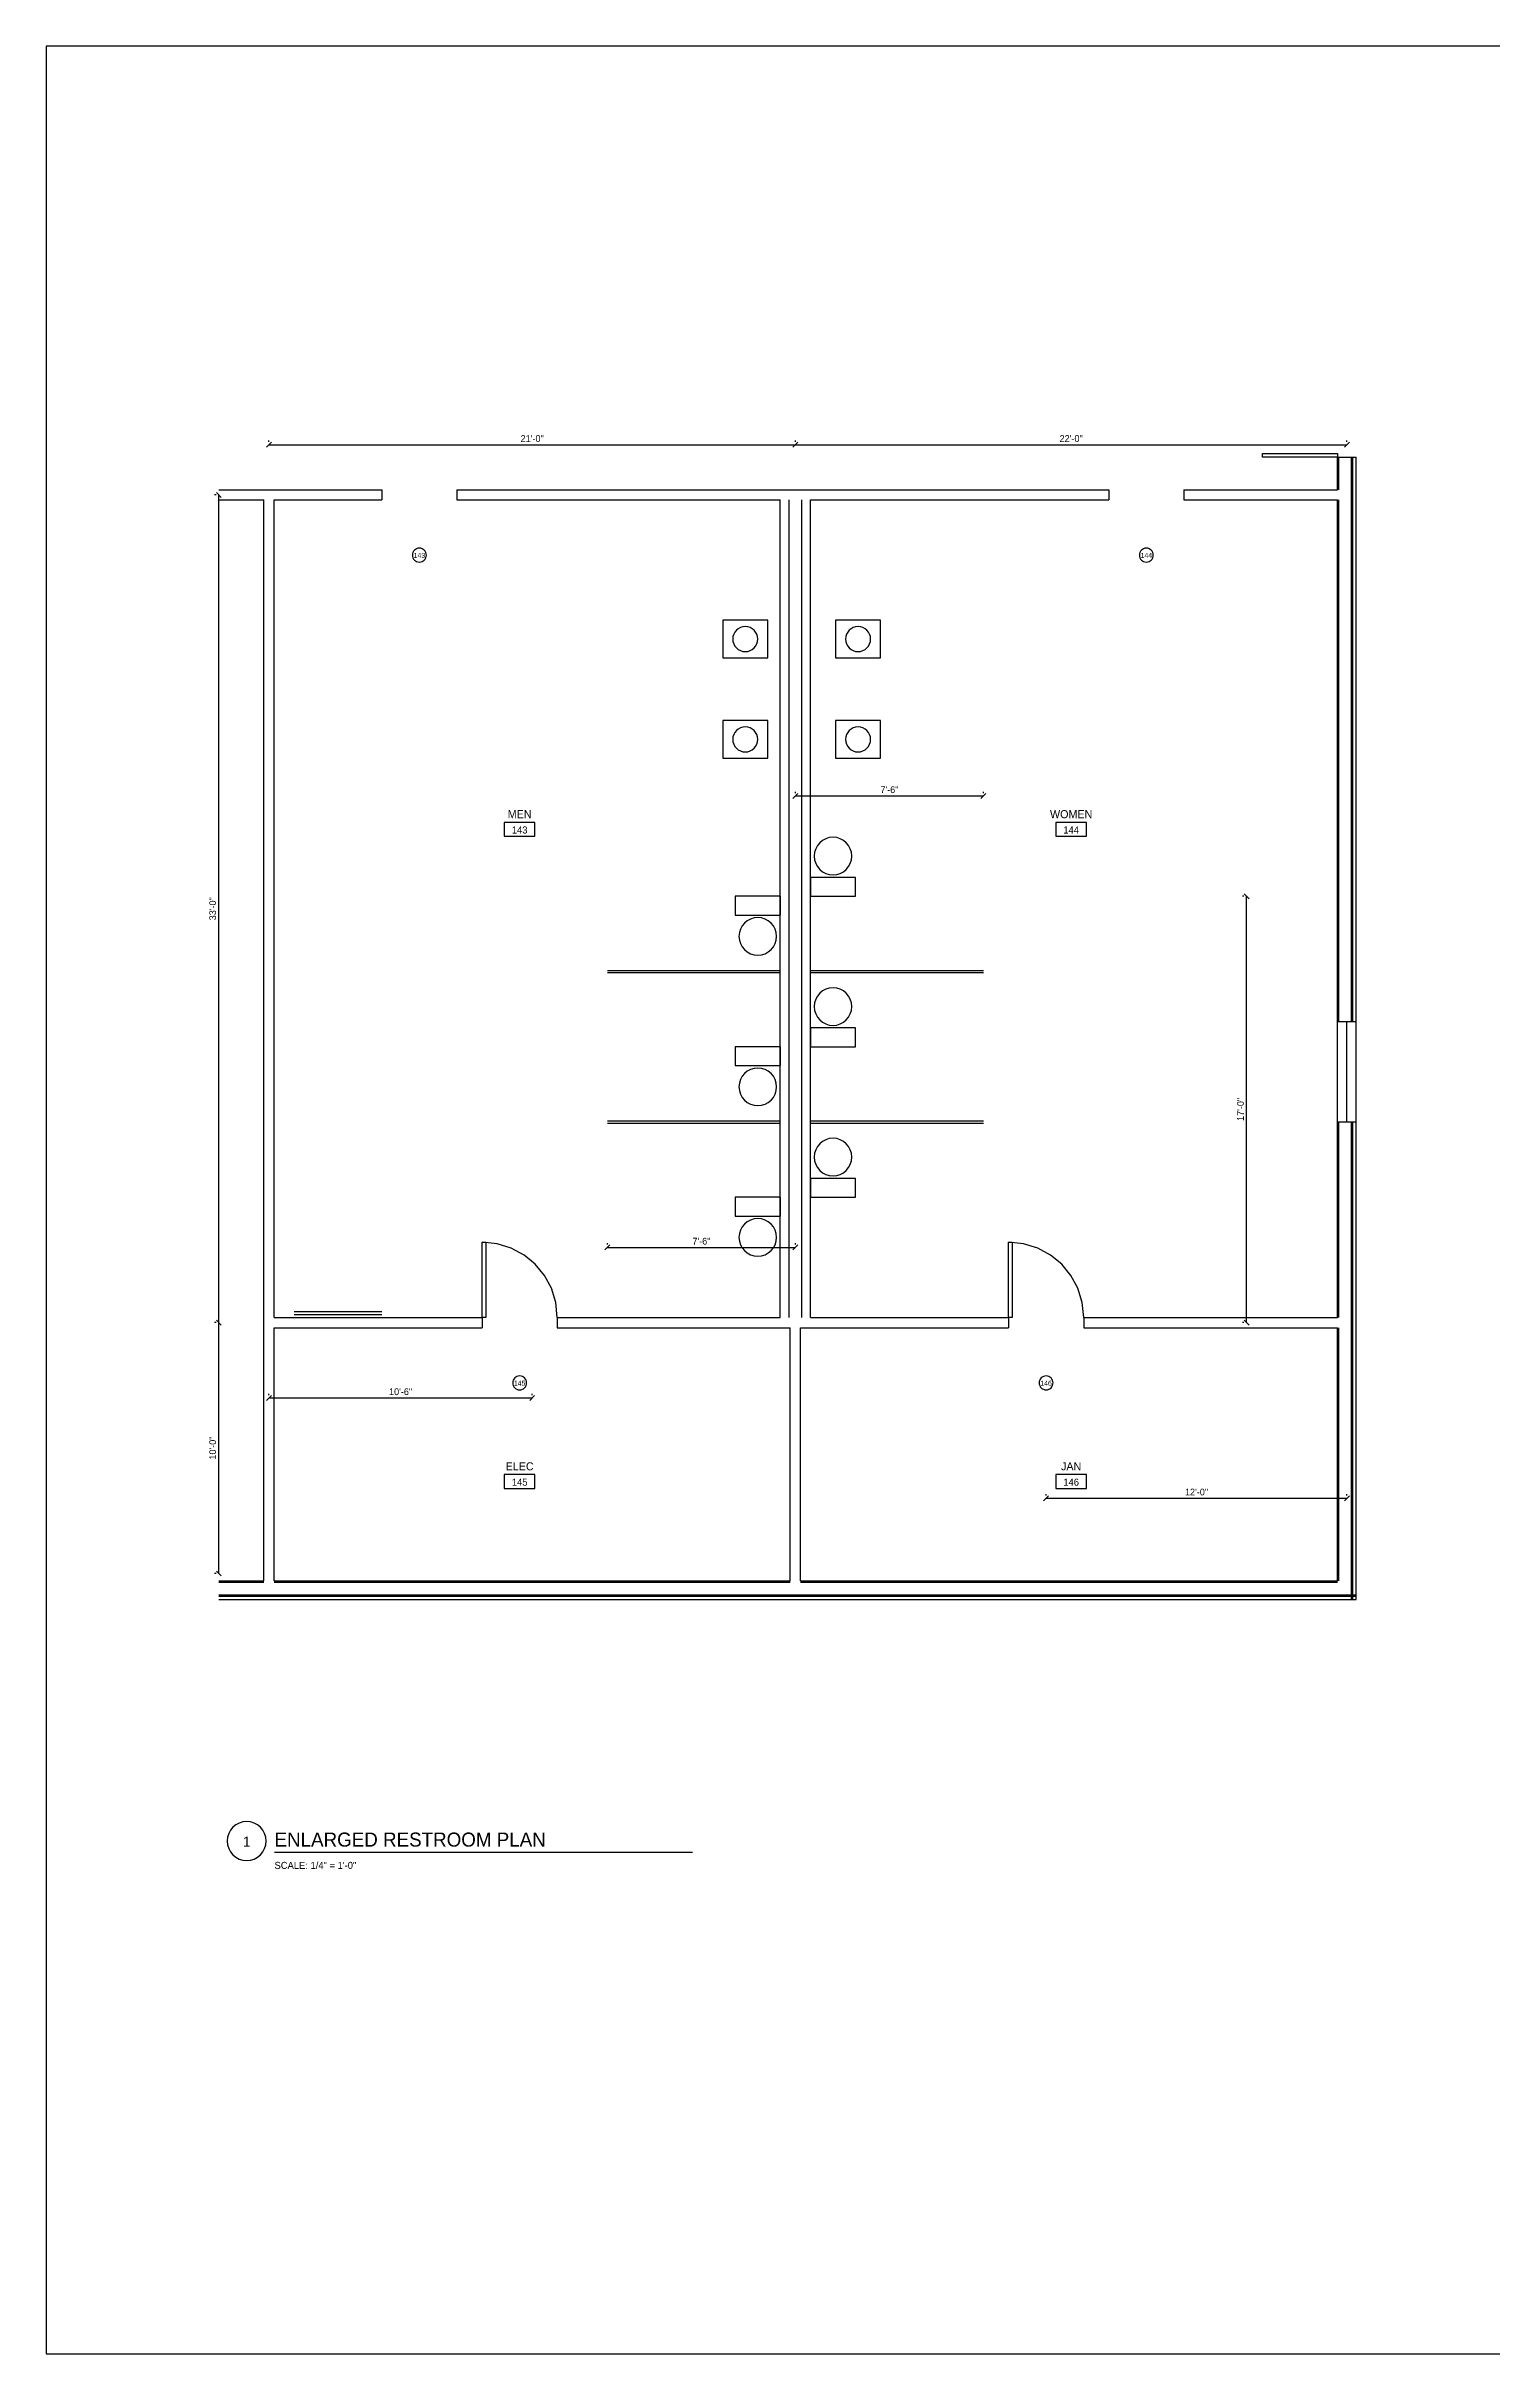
# Model space of a CAD drawing. Header units: inches. Extents: x 0.5 to 35.5, y 0.5 to 23.5.
# Drawn here: x 0.5 to 14.93, y 0.5 to 23.5 of the extents above; entities that cross this region are included whole.
import ezdxf
from ezdxf.enums import TextEntityAlignment as Align

# ---------------------------------------------------------------- set-up
doc = ezdxf.new("R2010")
doc.units = ezdxf.units.IN
for name, color, linetype in [('A-ANNO-DIMS', 6, 'CONTINUOUS'), ('A-ANNO-SYMB', 4, 'CONTINUOUS'), ('A-ANNO-TEXT', 7, 'CONTINUOUS'), ('A-DOOR', 3, 'CONTINUOUS'), ('A-GLAZ', 2, 'CONTINUOUS'), ('A-WALL', 1, 'CONTINUOUS'), ('G-ANNO-TTLB', 5, 'CONTINUOUS'), ('P-FIXT', 5, 'CONTINUOUS')]:
    doc.layers.add(name, color=color, linetype=linetype)

msp = doc.modelspace()

# ---------------------------------------------------------------- linework, layer by layer
at = {"layer": 'A-ANNO-DIMS'}
for p, q in [((2.69767, 19.50323), (2.74677, 19.55233)), ((2.72222, 19.55556), (2.72222, 19.56944)), ((7.94767, 19.50323), (7.99677, 19.55233)), ((7.94767, 19.50323), (7.99677, 19.55233)), ((7.97222, 19.55556), (7.97222, 19.56944)), ((7.97222, 19.55556), (7.97222, 19.56944)), ((13.44767, 19.50323), (13.49677, 19.55233)), ((13.47222, 19.55556), (13.47222, 19.56944)), ((2.72222, 19.52778), (7.97222, 19.52778)), ((7.97222, 19.52778), (13.47222, 19.52778)), ((2.19444, 19.02778), (2.18056, 19.02778)), ((2.24677, 19.00323), (2.19767, 19.05233)), ((2.22222, 10.77778), (2.22222, 19.02778)), ((7.94767, 16.00323), (7.99677, 16.05233)), ((7.97222, 16.05556), (7.97222, 16.06944)), ((7.97222, 16.02778), (9.84722, 16.02778)), ((9.82267, 16.00323), (9.87177, 16.05233)), ((9.84722, 16.05556), (9.84722, 16.06944)), ((12.44444, 15.02778), (12.43056, 15.02778)), ((12.49677, 15.00323), (12.44767, 15.05233)), ((12.47222, 10.77778), (12.47222, 15.02778)), ((6.07267, 11.50323), (6.12177, 11.55233)), ((6.09722, 11.55556), (6.09722, 11.56944)), ((6.09722, 11.52778), (7.97222, 11.52778)), ((7.94767, 11.50323), (7.99677, 11.55233)), ((7.97222, 11.55556), (7.97222, 11.56944)), ((2.19444, 10.77778), (2.18056, 10.77778)), ((2.19444, 10.77778), (2.18056, 10.77778)), ((2.24677, 10.75323), (2.19767, 10.80233)), ((2.24677, 10.75323), (2.19767, 10.80233)), ((2.22222, 8.27778), (2.22222, 10.77778)), ((12.44444, 10.77778), (12.43056, 10.77778)), ((12.49677, 10.75323), (12.44767, 10.80233)), ((2.69767, 10.00323), (2.74677, 10.05233)), ((2.72222, 10.05556), (2.72222, 10.06944)), ((2.72222, 10.02778), (5.34722, 10.02778)), ((5.32267, 10.00323), (5.37177, 10.05233)), ((5.34722, 10.05556), (5.34722, 10.06944)), ((10.44767, 9.00323), (10.49677, 9.05233)), ((10.47222, 9.05556), (10.47222, 9.06944)), ((10.47222, 9.02778), (13.47222, 9.02778)), ((13.44767, 9.00323), (13.49677, 9.05233)), ((13.47222, 9.05556), (13.47222, 9.06944)), ((2.24677, 8.25323), (2.19767, 8.30233)), ((2.19444, 8.27778), (2.18056, 8.27778))]:
    msp.add_line(p, q, dxfattribs=at)
at = {"layer": 'A-ANNO-SYMB'}
for p, q in [((4.15419, 18.44099), (4.15278, 18.427)), ((4.15278, 18.427), (4.15419, 18.413)), ((4.15824, 18.45403), (4.15419, 18.44099)), ((4.15419, 18.413), (4.15824, 18.39997)), ((4.16464, 18.46582), (4.15824, 18.45403)), ((4.17312, 18.4761), (4.16464, 18.46582)), ((4.1834, 18.48458), (4.17312, 18.4761)), ((4.19519, 18.49098), (4.1834, 18.48458)), ((4.20823, 18.49503), (4.19519, 18.49098)), ((4.22222, 18.49644), (4.20823, 18.49503)), ((4.23622, 18.49503), (4.22222, 18.49644)), ((4.24925, 18.49098), (4.23622, 18.49503)), ((4.26105, 18.48458), (4.24925, 18.49098)), ((4.27133, 18.4761), (4.26105, 18.48458)), ((4.27981, 18.46582), (4.27133, 18.4761)), ((4.28621, 18.45403), (4.27981, 18.46582)), ((4.29026, 18.44099), (4.28621, 18.45403)), ((4.28621, 18.39997), (4.29026, 18.413)), ((4.29167, 18.427), (4.29026, 18.44099)), ((4.29026, 18.413), (4.29167, 18.427)), ((11.40419, 18.44099), (11.40278, 18.427)), ((11.40278, 18.427), (11.40419, 18.413)), ((11.40824, 18.45403), (11.40419, 18.44099)), ((11.40419, 18.413), (11.40824, 18.39997)), ((11.41464, 18.46582), (11.40824, 18.45403)), ((11.42312, 18.4761), (11.41464, 18.46582)), ((11.4334, 18.48458), (11.42312, 18.4761)), ((11.44519, 18.49098), (11.4334, 18.48458)), ((11.45823, 18.49503), (11.44519, 18.49098)), ((11.47222, 18.49644), (11.45823, 18.49503)), ((11.48622, 18.49503), (11.47222, 18.49644)), ((11.49925, 18.49098), (11.48622, 18.49503)), ((11.51105, 18.48458), (11.49925, 18.49098)), ((11.52133, 18.4761), (11.51105, 18.48458)), ((11.52981, 18.46582), (11.52133, 18.4761)), ((11.53621, 18.45403), (11.52981, 18.46582)), ((11.54026, 18.44099), (11.53621, 18.45403)), ((11.53621, 18.39997), (11.54026, 18.413)), ((11.54167, 18.427), (11.54026, 18.44099)), ((11.54026, 18.413), (11.54167, 18.427)), ((4.15824, 18.39997), (4.16464, 18.38817)), ((4.16464, 18.38817), (4.17312, 18.37789)), ((4.17312, 18.37789), (4.1834, 18.36941)), ((4.1834, 18.36941), (4.19519, 18.36301)), ((4.19519, 18.36301), (4.20823, 18.35896)), ((4.20823, 18.35896), (4.22222, 18.35755)), ((4.22222, 18.35755), (4.23622, 18.35896)), ((4.23622, 18.35896), (4.24925, 18.36301)), ((4.24925, 18.36301), (4.26105, 18.36941)), ((4.26105, 18.36941), (4.27133, 18.37789)), ((4.27133, 18.37789), (4.27981, 18.38817)), ((4.27981, 18.38817), (4.28621, 18.39997)), ((11.40824, 18.39997), (11.41464, 18.38817)), ((11.41464, 18.38817), (11.42312, 18.37789)), ((11.42312, 18.37789), (11.4334, 18.36941)), ((11.4334, 18.36941), (11.44519, 18.36301)), ((11.44519, 18.36301), (11.45823, 18.35896)), ((11.45823, 18.35896), (11.47222, 18.35755)), ((11.47222, 18.35755), (11.48622, 18.35896)), ((11.48622, 18.35896), (11.49925, 18.36301)), ((11.49925, 18.36301), (11.51105, 18.36941)), ((11.51105, 18.36941), (11.52133, 18.37789)), ((11.52133, 18.37789), (11.52981, 18.38817)), ((11.52981, 18.38817), (11.53621, 18.39997)), ((5.375, 15.76389), (5.06944, 15.76389)), ((5.06944, 15.76389), (5.06944, 15.625)), ((5.375, 15.625), (5.375, 15.76389)), ((10.875, 15.76389), (10.56944, 15.76389)), ((10.56944, 15.76389), (10.56944, 15.625)), ((10.875, 15.625), (10.875, 15.76389)), ((5.06944, 15.625), (5.375, 15.625)), ((10.56944, 15.625), (10.875, 15.625)), ((5.15419, 10.19099), (5.15278, 10.177)), ((5.15278, 10.177), (5.15419, 10.163)), ((5.15824, 10.20403), (5.15419, 10.19099)), ((5.15419, 10.163), (5.15824, 10.14997)), ((5.16464, 10.21582), (5.15824, 10.20403)), ((5.15824, 10.14997), (5.16464, 10.13817)), ((5.17312, 10.2261), (5.16464, 10.21582)), ((5.16464, 10.13817), (5.17312, 10.12789)), ((5.1834, 10.23458), (5.17312, 10.2261)), ((5.17312, 10.12789), (5.1834, 10.11941)), ((5.19519, 10.24098), (5.1834, 10.23458)), ((5.20823, 10.24503), (5.19519, 10.24098)), ((5.22222, 10.24644), (5.20823, 10.24503)), ((5.23622, 10.24503), (5.22222, 10.24644)), ((5.24925, 10.24098), (5.23622, 10.24503)), ((5.26105, 10.23458), (5.24925, 10.24098)), ((5.27133, 10.2261), (5.26105, 10.23458)), ((5.26105, 10.11941), (5.27133, 10.12789)), ((5.27981, 10.21582), (5.27133, 10.2261)), ((5.27133, 10.12789), (5.27981, 10.13817)), ((5.28621, 10.20403), (5.27981, 10.21582)), ((5.27981, 10.13817), (5.28621, 10.14997)), ((5.29026, 10.19099), (5.28621, 10.20403)), ((5.28621, 10.14997), (5.29026, 10.163)), ((5.29167, 10.177), (5.29026, 10.19099)), ((5.29026, 10.163), (5.29167, 10.177)), ((10.40419, 10.19099), (10.40278, 10.177)), ((10.40278, 10.177), (10.40419, 10.163)), ((10.40824, 10.20403), (10.40419, 10.19099)), ((10.40419, 10.163), (10.40824, 10.14997)), ((10.41464, 10.21582), (10.40824, 10.20403)), ((10.40824, 10.14997), (10.41464, 10.13817)), ((10.42312, 10.2261), (10.41464, 10.21582)), ((10.41464, 10.13817), (10.42312, 10.12789)), ((10.4334, 10.23458), (10.42312, 10.2261)), ((10.42312, 10.12789), (10.4334, 10.11941)), ((10.44519, 10.24098), (10.4334, 10.23458)), ((10.45823, 10.24503), (10.44519, 10.24098)), ((10.47222, 10.24644), (10.45823, 10.24503)), ((10.48622, 10.24503), (10.47222, 10.24644)), ((10.49925, 10.24098), (10.48622, 10.24503)), ((10.51105, 10.23458), (10.49925, 10.24098)), ((10.52133, 10.2261), (10.51105, 10.23458)), ((10.51105, 10.11941), (10.52133, 10.12789)), ((10.52981, 10.21582), (10.52133, 10.2261)), ((10.52133, 10.12789), (10.52981, 10.13817)), ((10.53621, 10.20403), (10.52981, 10.21582)), ((10.52981, 10.13817), (10.53621, 10.14997)), ((10.54026, 10.19099), (10.53621, 10.20403)), ((10.53621, 10.14997), (10.54026, 10.163)), ((10.54167, 10.177), (10.54026, 10.19099)), ((10.54026, 10.163), (10.54167, 10.177)), ((5.1834, 10.11941), (5.19519, 10.11301)), ((5.19519, 10.11301), (5.20823, 10.10896)), ((5.20823, 10.10896), (5.22222, 10.10755)), ((5.22222, 10.10755), (5.23622, 10.10896)), ((5.23622, 10.10896), (5.24925, 10.11301)), ((5.24925, 10.11301), (5.26105, 10.11941)), ((10.4334, 10.11941), (10.44519, 10.11301)), ((10.44519, 10.11301), (10.45823, 10.10896)), ((10.45823, 10.10896), (10.47222, 10.10755)), ((10.47222, 10.10755), (10.48622, 10.10896)), ((10.48622, 10.10896), (10.49925, 10.11301)), ((10.49925, 10.11301), (10.51105, 10.11941)), ((5.375, 9.26389), (5.06944, 9.26389)), ((5.06944, 9.26389), (5.06944, 9.125)), ((5.375, 9.125), (5.375, 9.26389)), ((10.875, 9.26389), (10.56944, 9.26389)), ((10.56944, 9.26389), (10.56944, 9.125)), ((10.875, 9.125), (10.875, 9.26389)), ((5.06944, 9.125), (5.375, 9.125)), ((10.56944, 9.125), (10.875, 9.125)), ((2.39128, 5.77235), (2.36251, 5.7486)), ((2.42431, 5.79028), (2.39128, 5.77235)), ((2.46081, 5.80161), (2.42431, 5.79028)), ((2.5, 5.80556), (2.46081, 5.80161)), ((2.53919, 5.80161), (2.5, 5.80556)), ((2.57569, 5.79028), (2.53919, 5.80161)), ((2.60872, 5.77235), (2.57569, 5.79028)), ((2.63749, 5.7486), (2.60872, 5.77235)), ((2.30951, 5.6503), (2.30556, 5.61111)), ((2.30556, 5.61111), (2.30951, 5.57192)), ((2.32084, 5.6868), (2.30951, 5.6503)), ((2.30951, 5.57192), (2.32084, 5.53542)), ((2.33876, 5.71983), (2.32084, 5.6868)), ((2.32084, 5.53542), (2.33876, 5.5024)), ((2.36251, 5.7486), (2.33876, 5.71983)), ((2.66124, 5.71983), (2.63749, 5.7486)), ((2.67916, 5.6868), (2.66124, 5.71983)), ((2.66124, 5.5024), (2.67916, 5.53542)), ((2.69049, 5.6503), (2.67916, 5.6868)), ((2.67916, 5.53542), (2.69049, 5.57192)), ((2.69444, 5.61111), (2.69049, 5.6503)), ((2.69049, 5.57192), (2.69444, 5.61111)), ((2.33876, 5.5024), (2.36251, 5.47362)), ((2.36251, 5.47362), (2.39128, 5.44987)), ((2.39128, 5.44987), (2.42431, 5.43195)), ((2.42431, 5.43195), (2.46081, 5.42062)), ((2.46081, 5.42062), (2.5, 5.41667)), ((2.5, 5.41667), (2.53919, 5.42062)), ((2.53919, 5.42062), (2.57569, 5.43195)), ((2.57569, 5.43195), (2.60872, 5.44987)), ((2.60872, 5.44987), (2.63749, 5.47362)), ((2.63749, 5.47362), (2.66124, 5.5024))]:
    msp.add_line(p, q, dxfattribs=at)
at = {"layer": 'A-ANNO-TEXT'}
msp.add_line((2.77778, 5.5), (6.94444, 5.5), dxfattribs=at)
at = {"layer": 'A-DOOR'}
for p, q in [((12.62977, 19.40278), (12.62977, 19.43924)), ((12.62977, 19.43924), (13.37977, 19.43924)), ((13.37977, 19.40278), (12.62977, 19.40278)), ((13.37977, 19.43924), (13.37977, 19.40278)), ((4.84722, 10.82856), (4.84722, 11.57856)), ((4.84722, 11.57856), (4.88368, 11.57856)), ((4.99837, 11.56332), (4.84722, 11.57856)), ((4.88368, 11.57856), (4.88368, 10.82856)), ((5.13916, 11.51962), (4.99837, 11.56332)), ((5.26655, 11.45047), (5.13916, 11.51962)), ((10.09722, 10.82856), (10.09722, 11.57856)), ((10.09722, 11.57856), (10.13368, 11.57856)), ((10.24837, 11.56332), (10.09722, 11.57856)), ((10.13368, 11.57856), (10.13368, 10.82856)), ((10.38916, 11.51962), (10.24837, 11.56332)), ((10.51655, 11.45047), (10.38916, 11.51962)), ((5.37755, 11.35889), (5.26655, 11.45047)), ((5.46913, 11.24789), (5.37755, 11.35889)), ((10.62755, 11.35889), (10.51655, 11.45047)), ((10.71913, 11.24789), (10.62755, 11.35889)), ((5.53828, 11.12049), (5.46913, 11.24789)), ((5.58198, 10.97971), (5.53828, 11.12049)), ((10.78828, 11.12049), (10.71913, 11.24789)), ((10.83198, 10.97971), (10.78828, 11.12049)), ((4.88368, 10.82856), (4.84722, 10.82856)), ((5.59722, 10.82856), (5.58198, 10.97971)), ((10.13368, 10.82856), (10.09722, 10.82856)), ((10.84722, 10.82856), (10.83198, 10.97971))]:
    msp.add_line(p, q, dxfattribs=at)
at = {"layer": 'A-GLAZ'}
for p, q in [((13.37977, 12.77778), (13.37977, 13.77778)), ((13.47222, 12.77778), (13.47222, 13.77778)), ((13.56467, 12.77778), (13.56467, 13.77778))]:
    msp.add_line(p, q, dxfattribs=at)
at = {"layer": 'A-WALL'}
for p, q in [((13.37977, 19.07856), (13.37977, 19.40278)), ((13.37977, 19.40278), (13.56467, 19.40278)), ((13.3928, 19.07856), (13.3928, 19.40278)), ((13.5178, 13.77778), (13.5178, 19.40278)), ((13.53082, 13.77778), (13.53082, 19.40278)), ((13.56467, 13.77778), (13.56467, 19.40278)), ((2.22222, 19.07856), (3.84722, 19.07856)), ((2.22222, 18.977), (2.67144, 18.977)), ((2.67144, 8.20356), (2.67144, 18.977)), ((2.773, 18.977), (3.84722, 18.977)), ((2.773, 10.82856), (2.773, 18.977)), ((3.84722, 19.07856), (3.84722, 18.977)), ((4.59722, 19.07856), (11.09722, 19.07856)), ((4.59722, 19.07856), (4.59722, 18.977)), ((4.59722, 18.977), (7.82118, 18.977)), ((7.82118, 10.82856), (7.82118, 18.977)), ((7.90972, 10.82856), (7.90972, 18.977)), ((8.03472, 10.82856), (8.03472, 18.977)), ((8.12326, 18.977), (11.09722, 18.977)), ((8.12326, 10.82856), (8.12326, 18.977)), ((11.09722, 19.07856), (11.09722, 18.977)), ((11.84722, 19.07856), (13.37977, 19.07856)), ((11.84722, 19.07856), (11.84722, 18.977)), ((11.84722, 18.977), (13.37977, 18.977)), ((13.37977, 13.77778), (13.37977, 18.977)), ((13.3928, 13.77778), (13.3928, 18.977)), ((13.37977, 13.77778), (13.56467, 13.77778)), ((13.37977, 10.82856), (13.37977, 12.77778)), ((13.37977, 12.77778), (13.56467, 12.77778)), ((13.3928, 10.82856), (13.3928, 12.77778)), ((13.5178, 8.01866), (13.5178, 12.77778)), ((13.53082, 8.01866), (13.53082, 12.77778)), ((13.56467, 8.01866), (13.56467, 12.77778)), ((2.773, 10.82856), (4.84722, 10.82856)), ((4.84722, 10.82856), (4.84722, 10.727)), ((5.59722, 10.82856), (7.82118, 10.82856)), ((5.59722, 10.82856), (5.59722, 10.727)), ((8.12326, 10.82856), (10.09722, 10.82856)), ((10.09722, 10.82856), (10.09722, 10.727)), ((10.84722, 10.82856), (13.37977, 10.82856)), ((10.84722, 10.82856), (10.84722, 10.727)), ((2.773, 8.20356), (2.773, 10.727)), ((2.773, 10.727), (4.84722, 10.727)), ((5.59722, 10.727), (7.92144, 10.727)), ((7.92144, 8.20356), (7.92144, 10.727)), ((8.023, 10.727), (10.09722, 10.727)), ((8.023, 8.20356), (8.023, 10.727)), ((10.84722, 10.727), (13.37977, 10.727)), ((13.37977, 8.20356), (13.37977, 10.727)), ((13.3928, 8.20356), (13.3928, 10.727)), ((2.22222, 8.20356), (2.67144, 8.20356)), ((2.22222, 8.19054), (2.67144, 8.19054)), ((2.22222, 8.06554), (13.56467, 8.06554)), ((2.22222, 8.05252), (13.56467, 8.05252)), ((2.773, 8.20356), (7.92144, 8.20356)), ((2.773, 8.19054), (7.92144, 8.19054)), ((8.023, 8.20356), (13.37977, 8.20356)), ((8.023, 8.19054), (13.37977, 8.19054)), ((2.22222, 8.01866), (13.56467, 8.01866))]:
    msp.add_line(p, q, dxfattribs=at)
at = {"layer": 'G-ANNO-TTLB'}
for p, q in [((35.5, 23.5), (0.5, 23.5)), ((0.5, 23.5), (0.5, 0.5)), ((0.5, 0.5), (35.5, 0.5))]:
    msp.add_line(p, q, dxfattribs=at)
at = {"layer": 'P-FIXT'}
for p, q in [((7.69722, 17.77778), (7.24722, 17.77778)), ((7.24722, 17.77778), (7.24722, 17.40278)), ((7.44703, 17.71274), (7.42357, 17.70545)), ((7.47222, 17.71528), (7.44703, 17.71274)), ((7.49741, 17.71274), (7.47222, 17.71528)), ((7.52088, 17.70545), (7.49741, 17.71274)), ((7.69722, 17.40278), (7.69722, 17.77778)), ((8.82222, 17.77778), (8.37222, 17.77778)), ((8.37222, 17.77778), (8.37222, 17.40278)), ((8.57203, 17.71274), (8.54857, 17.70545)), ((8.59722, 17.71528), (8.57203, 17.71274)), ((8.62241, 17.71274), (8.59722, 17.71528)), ((8.64588, 17.70545), (8.62241, 17.71274)), ((8.82222, 17.40278), (8.82222, 17.77778)), ((7.34976, 17.61547), (7.34722, 17.59028)), ((7.34722, 17.59028), (7.34976, 17.56509)), ((7.35705, 17.63893), (7.34976, 17.61547)), ((7.34976, 17.56509), (7.35705, 17.54162)), ((7.36857, 17.66017), (7.35705, 17.63893)), ((7.35705, 17.54162), (7.36857, 17.52039)), ((7.38383, 17.67867), (7.36857, 17.66017)), ((7.36857, 17.52039), (7.38383, 17.50189)), ((7.40233, 17.69393), (7.38383, 17.67867)), ((7.38383, 17.50189), (7.40233, 17.48663)), ((7.42357, 17.70545), (7.40233, 17.69393)), ((7.40233, 17.48663), (7.42357, 17.4751)), ((7.54211, 17.69393), (7.52088, 17.70545)), ((7.52088, 17.4751), (7.54211, 17.48663)), ((7.56061, 17.67867), (7.54211, 17.69393)), ((7.54211, 17.48663), (7.56061, 17.50189)), ((7.57587, 17.66017), (7.56061, 17.67867)), ((7.56061, 17.50189), (7.57587, 17.52039)), ((7.5874, 17.63893), (7.57587, 17.66017)), ((7.57587, 17.52039), (7.5874, 17.54162)), ((7.59468, 17.61547), (7.5874, 17.63893)), ((7.5874, 17.54162), (7.59468, 17.56509)), ((7.59722, 17.59028), (7.59468, 17.61547)), ((7.59468, 17.56509), (7.59722, 17.59028)), ((8.47476, 17.61547), (8.47222, 17.59028)), ((8.47222, 17.59028), (8.47476, 17.56509)), ((8.48205, 17.63893), (8.47476, 17.61547)), ((8.47476, 17.56509), (8.48205, 17.54162)), ((8.49357, 17.66017), (8.48205, 17.63893)), ((8.48205, 17.54162), (8.49357, 17.52039)), ((8.50883, 17.67867), (8.49357, 17.66017)), ((8.49357, 17.52039), (8.50883, 17.50189)), ((8.52733, 17.69393), (8.50883, 17.67867)), ((8.50883, 17.50189), (8.52733, 17.48663)), ((8.54857, 17.70545), (8.52733, 17.69393)), ((8.52733, 17.48663), (8.54857, 17.4751)), ((8.66711, 17.69393), (8.64588, 17.70545)), ((8.64588, 17.4751), (8.66711, 17.48663)), ((8.68561, 17.67867), (8.66711, 17.69393)), ((8.66711, 17.48663), (8.68561, 17.50189)), ((8.70087, 17.66017), (8.68561, 17.67867)), ((8.68561, 17.50189), (8.70087, 17.52039)), ((8.7124, 17.63893), (8.70087, 17.66017)), ((8.70087, 17.52039), (8.7124, 17.54162)), ((8.71968, 17.61547), (8.7124, 17.63893)), ((8.7124, 17.54162), (8.71968, 17.56509)), ((8.72222, 17.59028), (8.71968, 17.61547)), ((8.71968, 17.56509), (8.72222, 17.59028)), ((7.24722, 17.40278), (7.69722, 17.40278)), ((7.42357, 17.4751), (7.44703, 17.46782)), ((7.44703, 17.46782), (7.47222, 17.46528)), ((7.47222, 17.46528), (7.49741, 17.46782)), ((7.49741, 17.46782), (7.52088, 17.4751)), ((8.37222, 17.40278), (8.82222, 17.40278)), ((8.54857, 17.4751), (8.57203, 17.46782)), ((8.57203, 17.46782), (8.59722, 17.46528)), ((8.59722, 17.46528), (8.62241, 17.46782)), ((8.62241, 17.46782), (8.64588, 17.4751)), ((7.69722, 16.77778), (7.24722, 16.77778)), ((7.24722, 16.77778), (7.24722, 16.40278)), ((7.34976, 16.61547), (7.34722, 16.59028)), ((7.34722, 16.59028), (7.34976, 16.56509)), ((7.35705, 16.63893), (7.34976, 16.61547)), ((7.34976, 16.56509), (7.35705, 16.54162)), ((7.36857, 16.66017), (7.35705, 16.63893)), ((7.38383, 16.67867), (7.36857, 16.66017)), ((7.40233, 16.69393), (7.38383, 16.67867)), ((7.42357, 16.70545), (7.40233, 16.69393)), ((7.44703, 16.71274), (7.42357, 16.70545)), ((7.47222, 16.71528), (7.44703, 16.71274)), ((7.49741, 16.71274), (7.47222, 16.71528)), ((7.52088, 16.70545), (7.49741, 16.71274)), ((7.54211, 16.69393), (7.52088, 16.70545)), ((7.56061, 16.67867), (7.54211, 16.69393)), ((7.57587, 16.66017), (7.56061, 16.67867)), ((7.5874, 16.63893), (7.57587, 16.66017)), ((7.59468, 16.61547), (7.5874, 16.63893)), ((7.5874, 16.54162), (7.59468, 16.56509)), ((7.59722, 16.59028), (7.59468, 16.61547)), ((7.59468, 16.56509), (7.59722, 16.59028)), ((7.69722, 16.40278), (7.69722, 16.77778)), ((8.82222, 16.77778), (8.37222, 16.77778)), ((8.37222, 16.77778), (8.37222, 16.40278)), ((8.47476, 16.61547), (8.47222, 16.59028)), ((8.47222, 16.59028), (8.47476, 16.56509)), ((8.48205, 16.63893), (8.47476, 16.61547)), ((8.47476, 16.56509), (8.48205, 16.54162)), ((8.49357, 16.66017), (8.48205, 16.63893)), ((8.50883, 16.67867), (8.49357, 16.66017)), ((8.52733, 16.69393), (8.50883, 16.67867)), ((8.54857, 16.70545), (8.52733, 16.69393)), ((8.57203, 16.71274), (8.54857, 16.70545)), ((8.59722, 16.71528), (8.57203, 16.71274)), ((8.62241, 16.71274), (8.59722, 16.71528)), ((8.64588, 16.70545), (8.62241, 16.71274)), ((8.66711, 16.69393), (8.64588, 16.70545)), ((8.68561, 16.67867), (8.66711, 16.69393)), ((8.70087, 16.66017), (8.68561, 16.67867)), ((8.7124, 16.63893), (8.70087, 16.66017)), ((8.71968, 16.61547), (8.7124, 16.63893)), ((8.7124, 16.54162), (8.71968, 16.56509)), ((8.72222, 16.59028), (8.71968, 16.61547)), ((8.71968, 16.56509), (8.72222, 16.59028)), ((8.82222, 16.40278), (8.82222, 16.77778)), ((7.24722, 16.40278), (7.69722, 16.40278)), ((7.35705, 16.54162), (7.36857, 16.52039)), ((7.36857, 16.52039), (7.38383, 16.50189)), ((7.38383, 16.50189), (7.40233, 16.48663)), ((7.40233, 16.48663), (7.42357, 16.4751)), ((7.42357, 16.4751), (7.44703, 16.46782)), ((7.44703, 16.46782), (7.47222, 16.46528)), ((7.47222, 16.46528), (7.49741, 16.46782)), ((7.49741, 16.46782), (7.52088, 16.4751)), ((7.52088, 16.4751), (7.54211, 16.48663)), ((7.54211, 16.48663), (7.56061, 16.50189)), ((7.56061, 16.50189), (7.57587, 16.52039)), ((7.57587, 16.52039), (7.5874, 16.54162)), ((8.37222, 16.40278), (8.82222, 16.40278)), ((8.48205, 16.54162), (8.49357, 16.52039)), ((8.49357, 16.52039), (8.50883, 16.50189)), ((8.50883, 16.50189), (8.52733, 16.48663)), ((8.52733, 16.48663), (8.54857, 16.4751)), ((8.54857, 16.4751), (8.57203, 16.46782)), ((8.57203, 16.46782), (8.59722, 16.46528)), ((8.59722, 16.46528), (8.62241, 16.46782)), ((8.62241, 16.46782), (8.64588, 16.4751)), ((8.64588, 16.4751), (8.66711, 16.48663)), ((8.66711, 16.48663), (8.68561, 16.50189)), ((8.68561, 16.50189), (8.70087, 16.52039)), ((8.70087, 16.52039), (8.7124, 16.54162)), ((8.16353, 15.46557), (8.15972, 15.42778)), ((8.15972, 15.42778), (8.16353, 15.38999)), ((8.17446, 15.50076), (8.16353, 15.46557)), ((8.19174, 15.53261), (8.17446, 15.50076)), ((8.21464, 15.56036), (8.19174, 15.53261)), ((8.24239, 15.58326), (8.21464, 15.56036)), ((8.27424, 15.60054), (8.24239, 15.58326)), ((8.30943, 15.61147), (8.27424, 15.60054)), ((8.34722, 15.61528), (8.30943, 15.61147)), ((8.38501, 15.61147), (8.34722, 15.61528)), ((8.42021, 15.60054), (8.38501, 15.61147)), ((8.45206, 15.58326), (8.42021, 15.60054)), ((8.4798, 15.56036), (8.45206, 15.58326)), ((8.5027, 15.53261), (8.4798, 15.56036)), ((8.51999, 15.50076), (8.5027, 15.53261)), ((8.53091, 15.46557), (8.51999, 15.50076)), ((8.53472, 15.42778), (8.53091, 15.46557)), ((8.53091, 15.38999), (8.53472, 15.42778)), ((8.57222, 15.21528), (8.12222, 15.21528)), ((8.12222, 15.21528), (8.12222, 15.02778)), ((8.16353, 15.38999), (8.17446, 15.35479)), ((8.17446, 15.35479), (8.19174, 15.32294)), ((8.19174, 15.32294), (8.21464, 15.2952)), ((8.21464, 15.2952), (8.24239, 15.2723)), ((8.24239, 15.2723), (8.27424, 15.25501)), ((8.27424, 15.25501), (8.30943, 15.24409)), ((8.30943, 15.24409), (8.34722, 15.24028)), ((8.34722, 15.24028), (8.38501, 15.24409)), ((8.38501, 15.24409), (8.42021, 15.25501)), ((8.42021, 15.25501), (8.45206, 15.2723)), ((8.45206, 15.2723), (8.4798, 15.2952)), ((8.4798, 15.2952), (8.5027, 15.32294)), ((8.5027, 15.32294), (8.51999, 15.35479)), ((8.51999, 15.35479), (8.53091, 15.38999)), ((8.57222, 15.02778), (8.57222, 15.21528)), ((7.82222, 15.02778), (7.37222, 15.02778)), ((7.37222, 15.02778), (7.37222, 14.84028)), ((7.82222, 14.84028), (7.82222, 15.02778)), ((8.12222, 15.02778), (8.57222, 15.02778)), ((7.37222, 14.84028), (7.82222, 14.84028)), ((7.44174, 14.73261), (7.42446, 14.70076)), ((7.46464, 14.76036), (7.44174, 14.73261)), ((7.49239, 14.78326), (7.46464, 14.76036)), ((7.52424, 14.80054), (7.49239, 14.78326)), ((7.55943, 14.81147), (7.52424, 14.80054)), ((7.59722, 14.81528), (7.55943, 14.81147)), ((7.63501, 14.81147), (7.59722, 14.81528)), ((7.67021, 14.80054), (7.63501, 14.81147)), ((7.70206, 14.78326), (7.67021, 14.80054)), ((7.7298, 14.76036), (7.70206, 14.78326)), ((7.7527, 14.73261), (7.7298, 14.76036)), ((7.76999, 14.70076), (7.7527, 14.73261)), ((7.41353, 14.66557), (7.40972, 14.62778)), ((7.40972, 14.62778), (7.41353, 14.58999)), ((7.42446, 14.70076), (7.41353, 14.66557)), ((7.41353, 14.58999), (7.42446, 14.55479)), ((7.42446, 14.55479), (7.44174, 14.52294)), ((7.44174, 14.52294), (7.46464, 14.4952)), ((7.46464, 14.4952), (7.49239, 14.4723)), ((7.70206, 14.4723), (7.7298, 14.4952)), ((7.7298, 14.4952), (7.7527, 14.52294)), ((7.7527, 14.52294), (7.76999, 14.55479)), ((7.78091, 14.66557), (7.76999, 14.70076)), ((7.76999, 14.55479), (7.78091, 14.58999)), ((7.78472, 14.62778), (7.78091, 14.66557)), ((7.78091, 14.58999), (7.78472, 14.62778)), ((6.09722, 14.28819), (7.82222, 14.28819)), ((6.09722, 14.26736), (7.82222, 14.26736)), ((7.49239, 14.4723), (7.52424, 14.45501)), ((7.52424, 14.45501), (7.55943, 14.44409)), ((7.55943, 14.44409), (7.59722, 14.44028)), ((7.59722, 14.44028), (7.63501, 14.44409)), ((7.63501, 14.44409), (7.67021, 14.45501)), ((7.67021, 14.45501), (7.70206, 14.4723)), ((8.12222, 14.28819), (9.84722, 14.28819)), ((8.12222, 14.26736), (9.84722, 14.26736)), ((8.19174, 14.03261), (8.17446, 14.00076)), ((8.21464, 14.06036), (8.19174, 14.03261)), ((8.24239, 14.08326), (8.21464, 14.06036)), ((8.27424, 14.10054), (8.24239, 14.08326)), ((8.30943, 14.11147), (8.27424, 14.10054)), ((8.34722, 14.11528), (8.30943, 14.11147)), ((8.38501, 14.11147), (8.34722, 14.11528)), ((8.42021, 14.10054), (8.38501, 14.11147)), ((8.45206, 14.08326), (8.42021, 14.10054)), ((8.4798, 14.06036), (8.45206, 14.08326)), ((8.5027, 14.03261), (8.4798, 14.06036)), ((8.51999, 14.00076), (8.5027, 14.03261)), ((8.16353, 13.96557), (8.15972, 13.92778)), ((8.15972, 13.92778), (8.16353, 13.88999)), ((8.17446, 14.00076), (8.16353, 13.96557)), ((8.16353, 13.88999), (8.17446, 13.85479)), ((8.17446, 13.85479), (8.19174, 13.82294)), ((8.19174, 13.82294), (8.21464, 13.7952)), ((8.4798, 13.7952), (8.5027, 13.82294)), ((8.5027, 13.82294), (8.51999, 13.85479)), ((8.53091, 13.96557), (8.51999, 14.00076)), ((8.51999, 13.85479), (8.53091, 13.88999)), ((8.53472, 13.92778), (8.53091, 13.96557)), ((8.53091, 13.88999), (8.53472, 13.92778)), ((8.57222, 13.71528), (8.12222, 13.71528)), ((8.12222, 13.71528), (8.12222, 13.52778)), ((8.21464, 13.7952), (8.24239, 13.7723)), ((8.24239, 13.7723), (8.27424, 13.75501)), ((8.27424, 13.75501), (8.30943, 13.74409)), ((8.30943, 13.74409), (8.34722, 13.74028)), ((8.34722, 13.74028), (8.38501, 13.74409)), ((8.38501, 13.74409), (8.42021, 13.75501)), ((8.42021, 13.75501), (8.45206, 13.7723)), ((8.45206, 13.7723), (8.4798, 13.7952)), ((8.57222, 13.52778), (8.57222, 13.71528)), ((7.82222, 13.52778), (7.37222, 13.52778)), ((7.37222, 13.52778), (7.37222, 13.34028)), ((7.37222, 13.34028), (7.82222, 13.34028)), ((7.82222, 13.34028), (7.82222, 13.52778)), ((8.12222, 13.52778), (8.57222, 13.52778)), ((7.41353, 13.16557), (7.40972, 13.12778)), ((7.40972, 13.12778), (7.41353, 13.08999)), ((7.42446, 13.20076), (7.41353, 13.16557)), ((7.44174, 13.23261), (7.42446, 13.20076)), ((7.46464, 13.26036), (7.44174, 13.23261)), ((7.49239, 13.28326), (7.46464, 13.26036)), ((7.52424, 13.30054), (7.49239, 13.28326)), ((7.55943, 13.31147), (7.52424, 13.30054)), ((7.59722, 13.31528), (7.55943, 13.31147)), ((7.63501, 13.31147), (7.59722, 13.31528)), ((7.67021, 13.30054), (7.63501, 13.31147)), ((7.70206, 13.28326), (7.67021, 13.30054)), ((7.7298, 13.26036), (7.70206, 13.28326)), ((7.7527, 13.23261), (7.7298, 13.26036)), ((7.76999, 13.20076), (7.7527, 13.23261)), ((7.78091, 13.16557), (7.76999, 13.20076)), ((7.78472, 13.12778), (7.78091, 13.16557)), ((7.78091, 13.08999), (7.78472, 13.12778)), ((7.41353, 13.08999), (7.42446, 13.05479)), ((7.42446, 13.05479), (7.44174, 13.02294)), ((7.44174, 13.02294), (7.46464, 12.9952)), ((7.46464, 12.9952), (7.49239, 12.9723)), ((7.49239, 12.9723), (7.52424, 12.95501)), ((7.52424, 12.95501), (7.55943, 12.94409)), ((7.55943, 12.94409), (7.59722, 12.94028)), ((7.59722, 12.94028), (7.63501, 12.94409)), ((7.63501, 12.94409), (7.67021, 12.95501)), ((7.67021, 12.95501), (7.70206, 12.9723)), ((7.70206, 12.9723), (7.7298, 12.9952)), ((7.7298, 12.9952), (7.7527, 13.02294)), ((7.7527, 13.02294), (7.76999, 13.05479)), ((7.76999, 13.05479), (7.78091, 13.08999)), ((6.09722, 12.78819), (7.82222, 12.78819)), ((6.09722, 12.76736), (7.82222, 12.76736)), ((8.12222, 12.78819), (9.84722, 12.78819)), ((8.12222, 12.76736), (9.84722, 12.76736)), ((8.16353, 12.46557), (8.15972, 12.42778)), ((8.15972, 12.42778), (8.16353, 12.38999)), ((8.17446, 12.50076), (8.16353, 12.46557)), ((8.19174, 12.53261), (8.17446, 12.50076)), ((8.21464, 12.56036), (8.19174, 12.53261)), ((8.24239, 12.58326), (8.21464, 12.56036)), ((8.27424, 12.60054), (8.24239, 12.58326)), ((8.30943, 12.61147), (8.27424, 12.60054)), ((8.34722, 12.61528), (8.30943, 12.61147)), ((8.38501, 12.61147), (8.34722, 12.61528)), ((8.42021, 12.60054), (8.38501, 12.61147)), ((8.45206, 12.58326), (8.42021, 12.60054)), ((8.4798, 12.56036), (8.45206, 12.58326)), ((8.5027, 12.53261), (8.4798, 12.56036)), ((8.51999, 12.50076), (8.5027, 12.53261)), ((8.53091, 12.46557), (8.51999, 12.50076)), ((8.53472, 12.42778), (8.53091, 12.46557)), ((8.53091, 12.38999), (8.53472, 12.42778)), ((8.57222, 12.21528), (8.12222, 12.21528)), ((8.12222, 12.21528), (8.12222, 12.02778)), ((8.16353, 12.38999), (8.17446, 12.35479)), ((8.17446, 12.35479), (8.19174, 12.32294)), ((8.19174, 12.32294), (8.21464, 12.2952)), ((8.21464, 12.2952), (8.24239, 12.2723)), ((8.24239, 12.2723), (8.27424, 12.25501)), ((8.27424, 12.25501), (8.30943, 12.24409)), ((8.30943, 12.24409), (8.34722, 12.24028)), ((8.34722, 12.24028), (8.38501, 12.24409)), ((8.38501, 12.24409), (8.42021, 12.25501)), ((8.42021, 12.25501), (8.45206, 12.2723)), ((8.45206, 12.2723), (8.4798, 12.2952)), ((8.4798, 12.2952), (8.5027, 12.32294)), ((8.5027, 12.32294), (8.51999, 12.35479)), ((8.51999, 12.35479), (8.53091, 12.38999)), ((8.57222, 12.02778), (8.57222, 12.21528)), ((7.82222, 12.02778), (7.37222, 12.02778)), ((7.37222, 12.02778), (7.37222, 11.84028)), ((7.82222, 11.84028), (7.82222, 12.02778)), ((8.12222, 12.02778), (8.57222, 12.02778)), ((7.37222, 11.84028), (7.82222, 11.84028)), ((7.44174, 11.73261), (7.42446, 11.70076)), ((7.46464, 11.76036), (7.44174, 11.73261)), ((7.49239, 11.78326), (7.46464, 11.76036)), ((7.52424, 11.80054), (7.49239, 11.78326)), ((7.55943, 11.81147), (7.52424, 11.80054)), ((7.59722, 11.81528), (7.55943, 11.81147)), ((7.63501, 11.81147), (7.59722, 11.81528)), ((7.67021, 11.80054), (7.63501, 11.81147)), ((7.70206, 11.78326), (7.67021, 11.80054)), ((7.7298, 11.76036), (7.70206, 11.78326)), ((7.7527, 11.73261), (7.7298, 11.76036)), ((7.76999, 11.70076), (7.7527, 11.73261)), ((7.41353, 11.66557), (7.40972, 11.62778)), ((7.40972, 11.62778), (7.41353, 11.58999)), ((7.42446, 11.70076), (7.41353, 11.66557)), ((7.41353, 11.58999), (7.42446, 11.55479)), ((7.42446, 11.55479), (7.44174, 11.52294)), ((7.44174, 11.52294), (7.46464, 11.4952)), ((7.7298, 11.4952), (7.7527, 11.52294)), ((7.7527, 11.52294), (7.76999, 11.55479)), ((7.78091, 11.66557), (7.76999, 11.70076)), ((7.76999, 11.55479), (7.78091, 11.58999)), ((7.78472, 11.62778), (7.78091, 11.66557)), ((7.78091, 11.58999), (7.78472, 11.62778)), ((7.46464, 11.4952), (7.49239, 11.4723)), ((7.49239, 11.4723), (7.52424, 11.45501)), ((7.52424, 11.45501), (7.55943, 11.44409)), ((7.55943, 11.44409), (7.59722, 11.44028)), ((7.59722, 11.44028), (7.63501, 11.44409)), ((7.63501, 11.44409), (7.67021, 11.45501)), ((7.67021, 11.45501), (7.70206, 11.4723)), ((7.70206, 11.4723), (7.7298, 11.4952)), ((2.97222, 10.89028), (3.84722, 10.89028)), ((2.97222, 10.85903), (3.84722, 10.85903))]:
    msp.add_line(p, q, dxfattribs=at)

# ---------------------------------------------------------------- texts
at = {"layer": 'A-ANNO-DIMS'}
for s, p in [('21\'-0"', (5.34722, 19.55556)), ('22\'-0"', (10.72222, 19.55556)), ('7\'-6"', (8.90972, 16.05556)), ('7\'-6"', (7.03472, 11.55556)), ('10\'-6"', (4.03472, 10.05556)), ('12\'-0"', (11.97222, 9.05556))]:
    msp.add_text(s, height=0.0675, dxfattribs=at).set_placement(p, align=Align.CENTER)
for s, p in [('33\'-0"', (2.19444, 14.90278)), ('17\'-0"', (12.44444, 12.90278)), ('10\'-0"', (2.19444, 9.52778))]:
    msp.add_text(s, height=0.0675, rotation=90, dxfattribs=at).set_placement(p, align=Align.CENTER)
at = {"layer": 'A-ANNO-SYMB'}
for s, height, p in [('143', 0.05, (4.22222, 18.39922)), ('144', 0.05, (11.47222, 18.39922)), ('143', 0.07, (5.22222, 15.65278)), ('144', 0.07, (10.72222, 15.65278)), ('145', 0.05, (5.22222, 10.14922)), ('146', 0.05, (10.47222, 10.14922)), ('145', 0.07, (5.22222, 9.15278)), ('146', 0.07, (10.72222, 9.15278)), ('1', 0.1, (2.5, 5.55556))]:
    msp.add_text(s, height=height, dxfattribs=at).set_placement(p, align=Align.CENTER)
at = {"layer": 'A-ANNO-TEXT'}
for s, p in [('MEN', (5.22222, 15.80556)), ('WOMEN', (10.72222, 15.80556)), ('ELEC', (5.22222, 9.30556)), ('JAN', (10.72222, 9.30556))]:
    msp.add_text(s, height=0.08, dxfattribs=at).set_placement(p, align=Align.CENTER)
for s, height, p in [('ENLARGED RESTROOM PLAN', 0.14, (2.77778, 5.55556)), ('SCALE: 1/4" = 1\'-0"', 0.07, (2.77778, 5.33333))]:
    msp.add_text(s, height=height, dxfattribs=at).set_placement(p)

doc.saveas('drawing.dxf')
